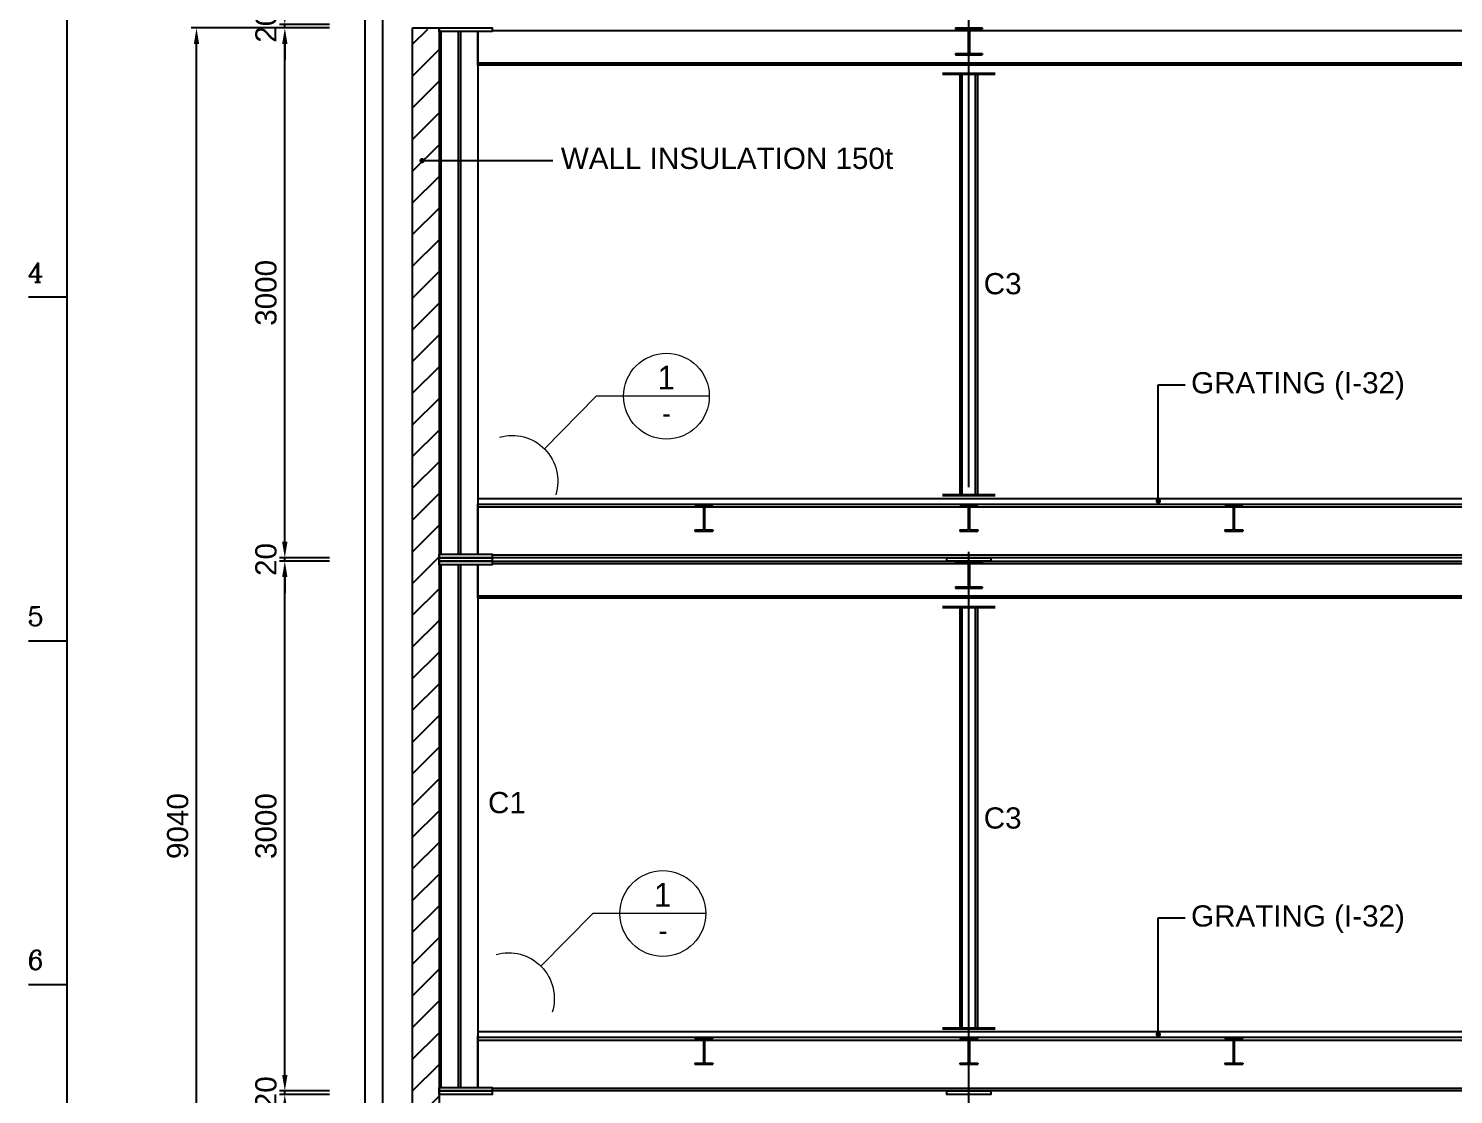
# Model space of a CAD drawing. Header units: millimetres. Extents: x 415966 to 487306, y -108951 to -17325.
# Drawn here: x 452166 to 460236, y -30155 to -24118 of the extents above; entities that cross this region are included whole.
import ezdxf
from ezdxf.enums import TextEntityAlignment as Align

# ---------------------------------------------------------------- set-up
doc = ezdxf.new("R2010")
doc.units = ezdxf.units.MM
doc.header["$LTSCALE"] = 2
doc.linetypes.add('CENTER', pattern=[2, 1.25, -0.25, 0.25, -0.25])
doc.linetypes.add('HIDDEN', pattern=[0.375, 0.25, -0.125])
doc.layers.get('Defpoints').update_dxf_attribs({"color": 250})
for name, color, linetype in [('#20_GR', 3, 'Continuous'), ('C_BLOCK', 7, 'Continuous'), ('C_CEN', 1, 'CENTER'), ('C_COLUMN-01', 2, 'Continuous'), ('C_DIM', 7, 'Continuous'), ('C_GIRDER', 2, 'Continuous'), ('C_TEXT_01', 2, 'Continuous'), ('finish', 1, 'Continuous'), ('TAN-TIT', 30, 'Continuous')]:
    doc.layers.add(name, color=color, linetype=linetype)
doc.layers.add('C_STEEL', color=2, linetype='Continuous', lineweight=30)
doc.styles.add('Arial', font='arial.ttf')
doc.styles.add('COM', font='COMPLEX', dxfattribs={"height": 5})
doc.styles.add('돋움', font='')
doc.styles.get('돋움').set_extended_font_data('Dotum')
doc.dimstyles.new('일반도면_0030', dxfattribs={"dimtxt": 120, "dimasz": 90, "dimexe": 30, "dimexo": 150, "dimgap": 45, "dimtad": 1, "dimdec": 0, "dimzin": 0, "dimdsep": 46, "dimtxsty": 'Arial', "dimcen": -150, "dimclrd": 7, "dimclre": 7, "dimclrt": 2, "dimadec": 8, "dimazin": 0, "dimtfac": 1, "dimtdec": 0, "dimtix": 1, "dimtmove": 2, "dimatfit": 3, "dimfxl": 1, "dimtolj": 1, "dimtzin": 0, "dimarcsym": 0})

# ---------------------------------------------------------------- blocks, each defined once
blk = doc.blocks.new('BORDER')
at = {"layer": 'TAN-TIT'}
for p, q in [((497.6551724136807, 16468.00000000038), (497.6551724136807, 352)), ((497.6551724136807, 11276.55172413736), (353.4482758580707, 11276.55172413736)), ((497.6551724136807, 9978.689655172086), (353.4482758580707, 9978.689655172086)), ((497.6551724136807, 8680.827586206797), (353.4482758580707, 8680.827586206797))]:
    blk.add_line(p, q, dxfattribs=at)
at = {"layer": 'TAN-TIT', "style": 'COM'}
for s, p in [('4', (411.1310344757512, 11334.23448275887)), ('5', (411.1310344757512, 10036.3724137932)), ('6', (411.1310344757512, 8738.510344827926))]:
    blk.add_text(s, height=72.10344827586206, dxfattribs=at).set_placement(p, align=Align.RIGHT)
blk = doc.blocks.new('A$C45570403')
at = {"layer": 'finish'}
for p, q in [((0, 0), (102, 0)), ((0, 0), (0, -7.110000000000582)), ((102, 0), (102, -7.110000000000582)), ((0, -7.110000000000582), (48.07999999998719, -7.110000000000582)), ((48.07999999998719, -7.110000000000582), (48.0800000000163, -145.8899999999994)), ((53.92000000001281, -7.110000000000582), (102, -7.110000000000582)), ((53.92000000001281, -7.110000000000582), (53.92000000004191, -145.8899999999994)), ((0, -145.8899999999994), (48.0800000000163, -145.8900000000012)), ((2.91038304567337e-11, -145.8899999999994), (2.91038304567337e-11, -153)), ((0, -153), (102, -153)), ((53.92000000004191, -145.8900000000012), (102, -145.8899999999994)), ((102.0000000000291, -145.8899999999994), (102.0000000000291, -153))]:
    blk.add_line(p, q, dxfattribs=at)
blk = doc.blocks.new('A$C70F644BE')
at = {"layer": 'finish'}
for p, q in [((0, 0), (152, 0)), ((0, 0), (0, -6.600000000002183)), ((152, 0), (152, -6.600000000002183)), ((0, -6.600000000002183), (73.0799999999872, -6.600000000002183)), ((73.0799999999872, -6.600000000002183), (73.0800000000163, -145.3999999999978)), ((78.9200000000128, -6.600000000002183), (152, -6.600000000002183)), ((78.9200000000128, -6.600000000002183), (78.92000000004191, -145.3999999999978)), ((0, -145.3999999999978), (73.0800000000163, -145.3999999999978)), ((2.91038304567337e-11, -145.3999999999978), (2.91038304567337e-11, -152)), ((0, -152), (152, -152)), ((78.92000000004191, -145.3999999999978), (152, -145.3999999999978)), ((152.0000000000291, -145.3999999999978), (152.0000000000291, -152))]:
    blk.add_line(p, q, dxfattribs=at)
blk = doc.blocks.new('*D195')
at = {"layer": 'C_DIM', "color": 7, "lineweight": -2, "transparency": 16777216}
for p, q in [((453617.601238613, -27024.90330952185), (453617.601238613, -26934.90330952185)), ((453870.7415569457, -27114.90330952185), (453587.601238613, -27114.90330952185)), ((453617.601238613, -27134.90330952184), (453617.601238613, -27114.90330952185)), ((453870.7415569457, -27134.90330952184), (453587.601238613, -27134.90330952184)), ((453617.601238613, -27224.90330952184), (453617.601238613, -27314.90330952184))]:
    blk.add_line(p, q, dxfattribs=at)
at = {"layer": 'C_DIM', "color": 7, "transparency": 16777216}
for points in [[(453602.601238613, -27024.90330952185), (453632.601238613, -27024.90330952185), (453617.601238613, -27114.90330952185)], [(453602.601238613, -27224.90330952184), (453632.601238613, -27224.90330952184), (453617.601238613, -27134.90330952184)]]:
    blk.add_solid(points, dxfattribs=at)
at = {"layer": 'Defpoints', "color": 0, "transparency": 16777216}
for p in [(453617.601238613, -27114.90330952185), (454020.7415569457, -27114.90330952185), (454020.7415569457, -27134.90330952184)]:
    blk.add_point(p, dxfattribs=at)
at = {"layer": 'C_DIM', "color": 2, "transparency": 16777216, "insert": (453511.3324800862, -27124.90330952197), "char_height": 120, "attachment_point": 5, "rotation": 90, "style": 'Arial'}
blk.add_mtext('\\A1;20', dxfattribs=at)
blk = doc.blocks.new('*D196')
at = {"layer": 'C_DIM', "color": 7, "lineweight": -2, "transparency": 16777216}
for p, q in [((453870.7415569457, -24114.90330952165), (453587.601238613, -24114.90330952165)), ((453617.601238613, -27024.90330952185), (453617.601238613, -24204.90330952165)), ((453870.7415569457, -27114.90330952185), (453587.601238613, -27114.90330952185))]:
    blk.add_line(p, q, dxfattribs=at)
at = {"layer": 'C_DIM', "color": 7, "transparency": 16777216}
for points in [[(453602.601238613, -24204.90330952165), (453632.601238613, -24204.90330952165), (453617.601238613, -24114.90330952165)], [(453602.601238613, -27024.90330952185), (453632.601238613, -27024.90330952185), (453617.601238613, -27114.90330952185)]]:
    blk.add_solid(points, dxfattribs=at)
at = {"layer": 'Defpoints', "color": 0, "transparency": 16777216}
for p in [(453617.601238613, -24114.90330952165), (454020.7415569457, -24114.90330952165), (454020.7415569457, -27114.90330952185)]:
    blk.add_point(p, dxfattribs=at)
at = {"layer": 'C_DIM', "color": 2, "transparency": 16777216, "insert": (453511.2915523918, -25614.90330952188), "char_height": 120, "attachment_point": 5, "rotation": 90, "style": 'Arial'}
blk.add_mtext('\\A1;3000', dxfattribs=at)
blk = doc.blocks.new('*D197')
at = {"layer": 'C_DIM', "color": 7, "lineweight": -2, "transparency": 16777216}
for p, q in [((453870.7415569457, -24114.90330952165), (453087.6012386131, -24114.90330952165)), ((453117.6012386131, -33064.90330952196), (453117.6012386131, -24204.90330952165)), ((453870.7415569457, -33154.90330952196), (453087.6012386131, -33154.90330952196))]:
    blk.add_line(p, q, dxfattribs=at)
at = {"layer": 'C_DIM', "color": 7, "transparency": 16777216}
for points in [[(453102.6012386131, -24204.90330952165), (453132.6012386131, -24204.90330952165), (453117.6012386131, -24114.90330952165)], [(453102.6012386131, -33064.90330952196), (453132.6012386131, -33064.90330952196), (453117.6012386131, -33154.90330952196)]]:
    blk.add_solid(points, dxfattribs=at)
at = {"layer": 'Defpoints', "color": 0, "transparency": 16777216}
for p in [(453117.6012386131, -24114.90330952165), (454020.7415569457, -24114.90330952165), (454020.7415569457, -33154.90330952196)]:
    blk.add_point(p, dxfattribs=at)
at = {"layer": 'C_DIM', "color": 2, "transparency": 16777216, "insert": (453011.3324800864, -28634.90330952193), "char_height": 120, "attachment_point": 5, "rotation": 90, "style": 'Arial'}
blk.add_mtext('\\A1;9040', dxfattribs=at)
blk = doc.blocks.new('*D199')
at = {"layer": 'C_DIM', "color": 7, "lineweight": -2, "transparency": 16777216}
for p, q in [((453617.601238613, -30044.90330952185), (453617.601238613, -29954.90330952185)), ((453870.7415569457, -30134.90330952185), (453587.601238613, -30134.90330952185)), ((453870.7415569457, -30154.90330952184), (453587.601238613, -30154.90330952184)), ((453617.601238613, -30154.90330952184), (453617.601238613, -30134.90330952185)), ((453617.601238613, -30244.90330952184), (453617.601238613, -30334.90330952184))]:
    blk.add_line(p, q, dxfattribs=at)
at = {"layer": 'C_DIM', "color": 7, "transparency": 16777216}
for points in [[(453602.601238613, -30044.90330952185), (453632.601238613, -30044.90330952185), (453617.601238613, -30134.90330952185)], [(453602.601238613, -30244.90330952184), (453632.601238613, -30244.90330952184), (453617.601238613, -30154.90330952184)]]:
    blk.add_solid(points, dxfattribs=at)
at = {"layer": 'Defpoints', "color": 0, "transparency": 16777216}
for p in [(453617.601238613, -30134.90330952185), (454020.7415569457, -30134.90330952185), (454020.7415569457, -30154.90330952184)]:
    blk.add_point(p, dxfattribs=at)
at = {"layer": 'C_DIM', "color": 2, "transparency": 16777216, "insert": (453511.3324800862, -30144.90330952197), "char_height": 120, "attachment_point": 5, "rotation": 90, "style": 'Arial'}
blk.add_mtext('\\A1;20', dxfattribs=at)
blk = doc.blocks.new('*D200')
at = {"layer": 'C_DIM', "color": 7, "lineweight": -2, "transparency": 16777216}
for p, q in [((453870.7415569457, -27134.90330952166), (453587.601238613, -27134.90330952166)), ((453617.601238613, -30044.90330952185), (453617.601238613, -27224.90330952166)), ((453870.7415569457, -30134.90330952185), (453587.601238613, -30134.90330952185))]:
    blk.add_line(p, q, dxfattribs=at)
at = {"layer": 'C_DIM', "color": 7, "transparency": 16777216}
for points in [[(453602.601238613, -27224.90330952166), (453632.601238613, -27224.90330952166), (453617.601238613, -27134.90330952166)], [(453602.601238613, -30044.90330952185), (453632.601238613, -30044.90330952185), (453617.601238613, -30134.90330952185)]]:
    blk.add_solid(points, dxfattribs=at)
at = {"layer": 'Defpoints', "color": 0, "transparency": 16777216}
for p in [(453617.601238613, -27134.90330952166), (454020.7415569457, -27134.90330952166), (454020.7415569457, -30134.90330952185)]:
    blk.add_point(p, dxfattribs=at)
at = {"layer": 'C_DIM', "color": 2, "transparency": 16777216, "insert": (453511.2915523918, -28634.90330952188), "char_height": 120, "attachment_point": 5, "rotation": 90, "style": 'Arial'}
blk.add_mtext('\\A1;3000', dxfattribs=at)
blk = doc.blocks.new('113')
at = {"layer": 'C_GIRDER', "color": 7}
for p, q in [((517750.4325849674, -23359.14847028413), (517750.4325849674, -33159.40495002485)), ((517850.4325849674, -23359.14847028413), (517850.4325849674, -33159.40495002485))]:
    blk.add_line(p, q, dxfattribs=at)
blk = doc.blocks.new('*D504')
at = {"layer": 'C_DIM', "color": 7, "lineweight": -2, "transparency": 16777216}
for p, q in [((453617.6012386139, -24004.90330952165), (453617.6012386139, -23914.90330952165)), ((453870.7415569457, -24094.90330952165), (453587.6012386139, -24094.90330952165)), ((453870.7415569457, -24114.90330952165), (453587.6012386139, -24114.90330952165)), ((453617.6012386139, -24114.90330952165), (453617.6012386139, -24094.90330952165)), ((453617.6012386139, -24204.90330952165), (453617.6012386139, -24294.90330952165))]:
    blk.add_line(p, q, dxfattribs=at)
at = {"layer": 'C_DIM', "color": 7, "transparency": 16777216}
for points in [[(453602.6012386139, -24004.90330952165), (453632.6012386139, -24004.90330952165), (453617.6012386139, -24094.90330952165)], [(453602.6012386139, -24204.90330952165), (453632.6012386139, -24204.90330952165), (453617.6012386139, -24114.90330952165)]]:
    blk.add_solid(points, dxfattribs=at)
at = {"layer": 'Defpoints', "color": 0, "transparency": 16777216}
for p in [(453617.6012386139, -24094.90330952165), (454020.7415569457, -24094.90330952165), (454020.7415569457, -24114.90330952165)]:
    blk.add_point(p, dxfattribs=at)
at = {"layer": 'C_DIM', "color": 2, "transparency": 16777216, "insert": (453511.3324800872, -24104.90330952178), "char_height": 120, "attachment_point": 5, "rotation": 90, "style": 'Arial'}
blk.add_mtext('\\A1;20', dxfattribs=at)

msp = doc.modelspace()

# ---------------------------------------------------------------- hatches: boundary and pattern name
at = {"layer": 'finish'}
h = msp.add_hatch(dxfattribs=at)
h.set_pattern_fill('ANSI31', color=256, scale=40, style=0)
h.set_pattern_definition([(45, (-63679, 0), (-89.80256121069154, 89.80256121069154), [])])
h.paths.add_polyline_path([(454341.4325849674, -33184.90330952195), (454491.4325849679, -33184.90330952195), (454491.4325849679, -24120.90330952196), (454341.4325849711, -24120.90330952196)])

# ---------------------------------------------------------------- linework, layer by layer
at = {"layer": '#20_GR', "color": 1}
for p, q in [((454399.9351179469, -24866.21116067597), (455136.2559544098, -24866.21116067597)), ((458564.5183283051, -26794.53363877395), (458564.5183283051, -26135.36799638151)), ((458564.5183283051, -26135.36799638151), (458716.9647320069, -26135.36799638151)), ((458564.5183283051, -29814.18466089066), (458564.5183283051, -29155.01901849822)), ((458564.5183283051, -29155.01901849822), (458716.9647320069, -29155.01901849822))]:
    msp.add_line(p, q, dxfattribs=at)
at = {"color": 4, "const_width": 15}
for points in [[(454387.4351179469, -24866.21116067597, -1), (454402.4351179469, -24866.21116067597, -1)], [(458557.0183283051, -26794.53363877395, 1), (458572.0183283051, -26794.53363877395, 1)], [(458557.0183283051, -29814.18466089066, 1), (458572.0183283051, -29814.18466089066, 1)]]:
    msp.add_lwpolyline(points, format="xyb", close=True, dxfattribs=at)
at = {"layer": 'C_BLOCK', "color": 7, "linetype": 'Continuous', "lineweight": 20}
for p, q in [((455381.260695808, -26200.29242764269), (455087.9648557007, -26498.46369630842)), ((456021.7758854145, -26200.29242764269), (455381.260695808, -26200.29242764269)), ((455361.0860842624, -29130.08010015039), (455067.790244155, -29428.25136881611)), ((456001.6012738689, -29130.08010015039), (455361.0860842624, -29130.08010015039))]:
    msp.add_line(p, q, dxfattribs=at)
for centre in [(455778.7758854145, -26200.29242764269), (455758.6012738689, -29130.08010015039)]:
    msp.add_circle(centre, 243.0000000000205, dxfattribs=at)
at = {"layer": 'C_BLOCK', "color": 7, "linetype": 'Continuous', "lineweight": 20, "extrusion": (0, 0, -1)}
for centre, start, end in [((-454904.6857703286, -26681.73174499142), 74.21995000487532, 197.1534499991914), ((-454884.5111587829, -29611.51941749911), 74.21995000487533, 197.153449999191)]:
    msp.add_arc(centre, 259.2000000000219, start, end, dxfattribs=at)
at = {"layer": 'C_CEN'}
for p, q in [((457491.4325849703, -26714.90330952033), (457491.4325849703, -23066.75244334124)), ((454710.4325849657, -26778.90330952183), (469272.4325849728, -26778.90330952185)), ((454710.4325849657, -26810.90330952183), (469272.4325849728, -26810.90330952185)), ((457491.4325849703, -28687.9033095214), (457491.4325849703, -27081.90330952096)), ((457491.4325849703, -30234.90330952038), (457491.4325849703, -27081.90330952096)), ((454710.4325849657, -29798.90330952189), (469272.4325849728, -29798.9033095219)), ((454710.4325849657, -29830.90330952189), (454710.4325849657, -29824.90330952189)), ((454710.4325849657, -29830.90330952189), (469272.4325849728, -29830.9033095219)), ((457491.4325849703, -31707.90330952146), (457491.4325849703, -30101.90330952102)), ((457491.4325849703, -33254.90330952044), (457491.4325849703, -30101.90330952102))]:
    msp.add_line(p, q, dxfattribs=at)
at = {"layer": 'C_COLUMN-01'}
for p, q in [((454501.4325849658, -24134.90330952202), (454501.4325849658, -27094.90330952182)), ((454710.4325849658, -24134.90330952202), (454710.4325849658, -27094.90330952182)), ((454501.4325849658, -27154.90330952185), (454501.4325849658, -30114.90330952188)), ((454710.4325849658, -27154.90330952185), (454710.4325849658, -30114.90330952188))]:
    msp.add_line(p, q, dxfattribs=at)
at = {"layer": 'C_GIRDER', "linetype": 'HIDDEN'}
for p, q in [((454791.4325849679, -24128.40330952194), (469191.4325849703, -24128.40330952193)), ((454599.4325849658, -24134.90330952202), (454599.4325849658, -27094.90330952182)), ((454612.4325849658, -24134.90330952202), (454612.4325849658, -27094.90330952182)), ((454710.4325849671, -24311.40330952194), (469272.4325849761, -24311.40330952193)), ((457453.1325849702, -26760.90330952119), (457453.1325849702, -24374.9033095215)), ((457529.7325849701, -26760.90330952119), (457529.7325849701, -24374.9033095215)), ((454710.4325849671, -26827.20330952199), (469272.4325849761, -26827.20330952199)), ((454791.4325849679, -27098.60330952199), (469191.4325849703, -27098.60330952199)), ((454599.4325849693, -27154.90330952185), (454599.4325849658, -30114.90330952188)), ((454612.4325849693, -27154.90330952185), (454612.4325849658, -30114.90330952188)), ((454791.4325849679, -27148.40330952183), (469191.4325849703, -27148.40330952183)), ((454710.4325849692, -27331.40330952183), (469272.4325849782, -27331.40330952183)), ((457453.1325849702, -29780.90330952124), (457453.1325849702, -27394.90330952156)), ((457529.7325849701, -29780.90330952124), (457529.7325849701, -27394.90330952156)), ((454710.4325849692, -29847.20330952189), (469272.4325849782, -29847.20330952189)), ((454791.4325849679, -30118.60330952189), (469191.4325849703, -30118.60330952189))]:
    msp.add_line(p, q, dxfattribs=at)
at = {"layer": 'C_GIRDER'}
for points in [[(454491.4325849679, -24114.90330952201), (454791.4325849679, -24114.90330952201), (454791.4325849679, -24134.90330952202), (454491.4325849679, -24134.90330952202)], [(457542.4325849703, -26760.90330952121), (457542.4325849703, -24374.9033095215), (457440.4325849703, -24374.9033095215), (457440.4325849703, -26760.90330952121)], [(454491.4325849679, -27094.90330952182), (454791.4325849679, -27094.90330952182), (454791.4325849679, -27114.90330952183), (454491.4325849679, -27114.90330952183)], [(454491.4325849679, -27114.90330952183), (454791.4325849679, -27114.90330952183), (454791.4325849679, -27134.90330952184), (454491.4325849679, -27134.90330952184)], [(457366.4325849658, -27114.90330952164), (457616.4325849658, -27114.90330952164), (457616.4325849658, -27134.90330952164), (457366.4325849658, -27134.90330952164)], [(454491.4325849679, -27134.90330952184), (454791.4325849679, -27134.90330952184), (454791.4325849679, -27154.90330952185), (454491.4325849679, -27154.90330952185)], [(457542.4325849703, -29780.90330952127), (457542.4325849703, -27394.90330952156), (457440.4325849703, -27394.90330952156), (457440.4325849703, -29780.90330952127)], [(454491.4325849679, -30114.90330952188), (454791.4325849679, -30114.90330952188), (454791.4325849679, -30134.90330952189), (454491.4325849679, -30134.90330952189)], [(454491.4325849679, -30134.90330952189), (454791.4325849679, -30134.90330952189), (454791.4325849679, -30154.9033095219), (454491.4325849679, -30154.9033095219)], [(457366.4325849658, -30134.90330952169), (457616.4325849658, -30134.90330952169), (457616.4325849658, -30154.90330952169), (457366.4325849658, -30154.90330952169)]]:
    msp.add_lwpolyline(points, close=True, dxfattribs=at)
for points in [[(469272.4325849728, -24134.90330952202), (469272.4325849728, -24324.90330952179), (454710.4325849658, -24324.90330952179), (454710.4325849658, -24134.90330952202)], [(454710.4325849657, -27094.90330952182), (454710.4325849657, -26810.90330952183), (469272.4325849728, -26810.90330952185), (469272.4325849728, -27114.90330952185), (454710.4325849657, -27114.90330952183)], [(454710.4325849658, -27134.90330952184), (469272.4325849728, -27134.90330952185), (469272.4325849728, -27344.90330952185), (454710.4325849658, -27344.90330952184), (454710.4325849658, -27154.90330952185)], [(454710.4325849657, -30114.90330952188), (454710.4325849657, -29830.90330952189), (469272.4325849728, -29830.9033095219), (469272.4325849728, -30134.9033095219), (454710.4325849657, -30134.90330952189)]]:
    msp.add_lwpolyline(points, dxfattribs=at)
at = {"layer": 'C_STEEL', "color": 6, "lineweight": 40}
for p, q in [((457641.4325849703, -24374.9033095215), (457341.4325849703, -24374.9033095215)), ((457641.4325849703, -26760.90330952121), (457341.4325849703, -26760.90330952121)), ((457641.4325849703, -27394.90330952156), (457341.4325849703, -27394.90330952156)), ((457641.4325849703, -29780.90330952127), (457341.4325849703, -29780.90330952127))]:
    msp.add_line(p, q, dxfattribs=at)
at = {"layer": 'finish'}
msp.add_lwpolyline([(454341.4325849674, -24114.90330952193), (454491.4325849679, -24114.90330952193), (454491.4325849679, -33184.90330952195), (454341.4325849674, -33184.90330952195)], close=True, dxfattribs=at)

# ---------------------------------------------------------------- block references
at = {"xscale": 1.5, "yscale": 1.5, "zscale": 1.5}
msp.add_blockref('BORDER', (451635.871652766, -42555.06852749505), dxfattribs=at)
at = {"layer": 'C_CEN'}
msp.add_blockref('113', (-63678.99999999953, 9.690561029696255), dxfattribs=at)
at = {"layer": 'finish'}
for name, p in [('A$C70F644BE', (457415.4325849658, -24114.90330952179)), ('A$C45570403', (455940.4325849679, -26810.90330952185)), ('A$C45570403', (457440.4325849679, -26810.90330952185)), ('A$C45570403', (458940.4325849679, -26810.90330952185)), ('A$C70F644BE', (457415.4325849658, -27134.90330952185)), ('A$C45570403', (455940.4325849679, -29830.90330952191)), ('A$C45570403', (457440.4325849679, -29830.90330952191)), ('A$C45570403', (458940.4325849679, -29830.90330952191))]:
    msp.add_blockref(name, p, dxfattribs=at)

# ---------------------------------------------------------------- texts
at = {"layer": 'C_BLOCK', "color": 4, "linetype": 'Continuous', "lineweight": 20, "style": '돋움'}
for p in [(455777.6679704734, -26094.74942764264), (455757.4933589277, -29024.53710015033)]:
    msp.add_text('1', height=135.0000000000114, dxfattribs=at).set_placement(p, align=Align.MIDDLE_CENTER)
at = {"layer": 'C_BLOCK', "color": 7, "linetype": 'Continuous', "lineweight": 20, "style": '돋움'}
for p in [(455779.520435024, -26295.71042764264), (455759.3458234784, -29225.49810015033)]:
    msp.add_text('-', height=115.7142857142856, dxfattribs=at).set_placement(p, align=Align.MIDDLE_CENTER)
at = {"layer": 'C_TEXT_01', "style": 'Arial'}
for s, p in [('WALL INSULATION 150t', (455180.8376425369, -24913.30584263953)), ('GRATING (I-32)', (458750.099643867, -26184.08844830141)), ('GRATING (I-32)', (458750.099643867, -29203.73947041812))]:
    msp.add_text(s, height=120, dxfattribs=at).set_placement(p)
for s, p in [('C3', (457682.9654295603, -25562.90330952182)), ('C1', (454875.5719900238, -28501.81339033469)), ('C3', (457682.9654295603, -28588.90330952188))]:
    msp.add_text(s, height=120, dxfattribs=at).set_placement(p, align=Align.MIDDLE_CENTER)

# ---------------------------------------------------------------- dimensions: what is measured, and where the dimension line sits
at = {"layer": 'C_DIM'}
dim = msp.add_linear_dim(base=(453617.6012386139, -24094.90330952165), p1=(454020.7415569455, -24114.90330952164), p2=(454020.7415569455, -24094.90330952164), angle=90, dimstyle='일반도면_0030', dxfattribs=at)
dim.commit()
dim.dimension.update_dxf_attribs({"geometry": '*D504', "text_midpoint": (453511.3324800872, -24104.90330952178)})
for p1, p2, distance, picture, middle in [((454020.7415569455, -33154.90330952195), (454020.7415569455, -24114.90330952164), 903.1403183324146, '*D197', (453011.3324800864, -28634.90330952193)), ((454020.7415569455, -27114.90330952183), (454020.7415569455, -24114.90330952164), 403.1403183324729, '*D196', (453511.2915523918, -25614.90330952188)), ((454020.7415569455, -27134.90330952183), (454020.7415569455, -27114.90330952183), 403.1403183324728, '*D195', (453511.3324800862, -27124.90330952197)), ((454020.7415569455, -30134.90330952183), (454020.7415569455, -27134.90330952164), 403.1403183324729, '*D200', (453511.2915523918, -28634.90330952188)), ((454020.7415569455, -30154.90330952183), (454020.7415569455, -30134.90330952183), 403.1403183324728, '*D199', (453511.3324800862, -30144.90330952197))]:
    dim = msp.add_aligned_dim(p1=p1, p2=p2, distance=distance, dimstyle='일반도면_0030', dxfattribs=at)
    dim.commit()
    dim.dimension.update_dxf_attribs({"geometry": picture, "text_midpoint": middle})

doc.saveas('drawing.dxf')
